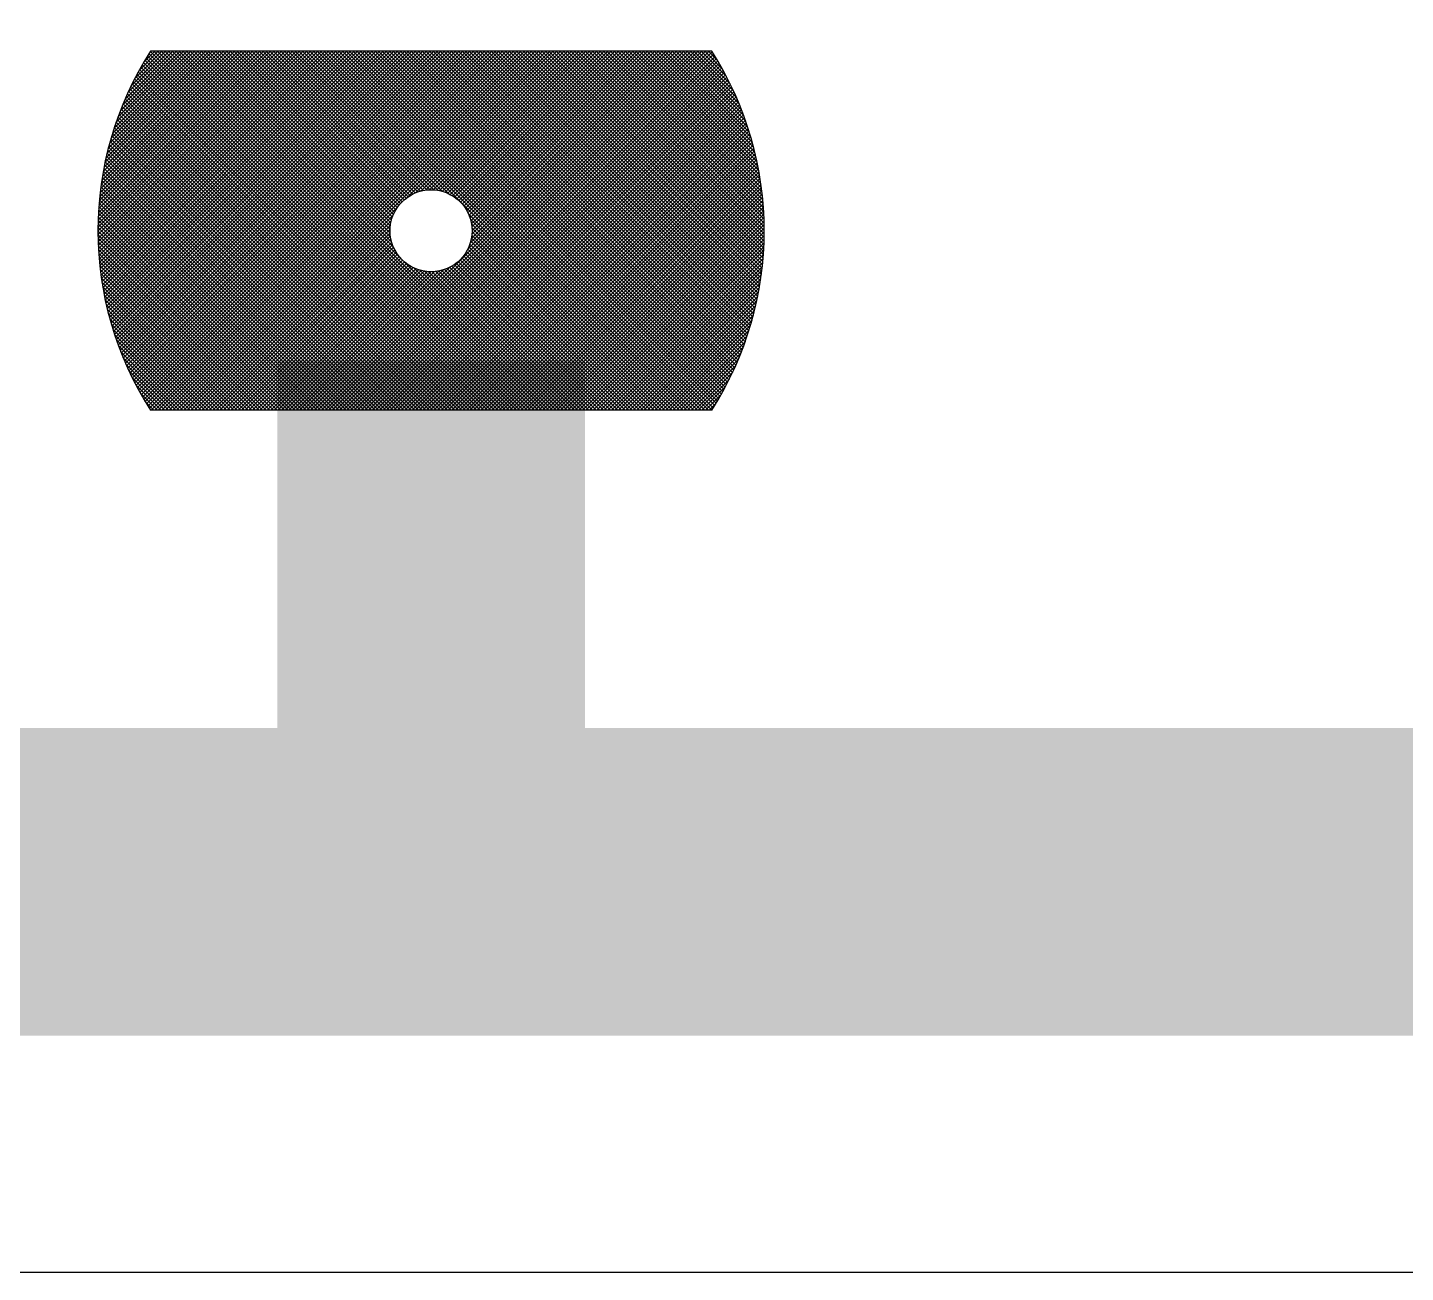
# Model space of a CAD drawing. Extents: x 0 to 395, y 0 to 270.
# Drawn here: x 314.26 to 320.98, y 98.42 to 104.5 of the extents above; entities that cross this region are included whole.
import ezdxf

# ---------------------------------------------------------------- set-up
doc = ezdxf.new("R2010")
doc.units = 0
doc.header["$LTSCALE"] = 0.3
doc.layers.get('0').update_dxf_attribs({"linetype": 'CONTINUOUS'})

# ---------------------------------------------------------------- blocks, each defined once
blk = doc.blocks.new('*X22')
at = {"color": 0}
for p, q in [((77.75, 63.5018), (78.6232, 64.375)), ((77.7501, 63.4842), (78.6409, 64.375)), ((77.7501, 63.5196), (78.6055, 64.375)), ((77.7503, 63.4668), (78.6586, 64.375)), ((77.7504, 63.5376), (78.5878, 64.375)), ((77.7508, 63.4495), (78.6762, 64.375)), ((77.751, 63.5558), (78.5702, 64.375)), ((77.7514, 63.4325), (78.6939, 64.375)), ((77.7517, 63.5742), (78.5525, 64.375)), ((77.7522, 63.4156), (78.7116, 64.375)), ((77.7527, 63.5928), (78.5348, 64.375)), ((77.7531, 63.3989), (78.7293, 64.375)), ((77.7538, 63.6117), (78.5171, 64.375)), ((77.7543, 63.3823), (78.7469, 64.375)), ((77.7553, 63.6308), (78.4995, 64.375)), ((77.7555, 63.3659), (78.7646, 64.375)), ((77.757, 63.3497), (78.7823, 64.375)), ((77.757, 63.6502), (78.4818, 64.375)), ((77.7585, 63.3336), (78.8, 64.375)), ((77.7589, 63.6698), (78.4641, 64.375)), ((77.7603, 63.3176), (78.8177, 64.375)), ((77.7611, 63.6897), (78.4464, 64.375)), ((77.7621, 63.3018), (78.8353, 64.375)), ((77.7636, 63.7099), (78.4287, 64.375)), ((77.7641, 63.2861), (78.853, 64.375)), ((77.7663, 63.2706), (78.8707, 64.375)), ((77.7664, 63.7303), (78.4111, 64.375)), ((77.7685, 63.2552), (78.8884, 64.375)), ((77.7695, 63.7511), (78.3934, 64.375)), ((77.771, 63.2399), (78.906, 64.375)), ((77.773, 63.7723), (78.3757, 64.375)), ((77.7735, 63.2248), (78.9237, 64.375)), ((77.7761, 63.2097), (78.9414, 64.375)), ((77.7768, 63.7937), (78.358, 64.375)), ((77.7789, 63.1948), (78.9591, 64.375)), ((77.7809, 63.8156), (78.3404, 64.375)), ((77.7818, 63.1801), (78.9768, 64.375)), ((77.7848, 63.1654), (78.9944, 64.375)), ((77.7855, 63.8378), (78.3227, 64.375)), ((77.788, 63.1508), (79.0121, 64.375)), ((77.7905, 63.8605), (78.305, 64.375)), ((77.7912, 63.1364), (79.0298, 64.375)), ((77.7946, 63.1221), (79.0475, 64.375)), ((77.7959, 63.8836), (78.2873, 64.375)), ((77.798, 63.1079), (79.0651, 64.375)), ((77.8016, 63.0938), (79.0828, 64.375)), ((77.8018, 63.9072), (78.2696, 64.375)), ((77.8053, 63.0798), (79.1005, 64.375)), ((77.8083, 63.9313), (78.252, 64.375)), ((77.8091, 63.0659), (79.1182, 64.375)), ((77.8129, 63.0521), (79.1359, 64.375)), ((77.8153, 63.956), (78.2343, 64.375)), ((77.8169, 63.0384), (79.1535, 64.375)), ((77.821, 63.0248), (79.1712, 64.375)), ((77.8229, 63.9813), (78.2166, 64.375)), ((77.8252, 63.0113), (79.1889, 64.375)), ((77.8295, 62.9979), (79.2066, 64.375)), ((77.8312, 64.0073), (78.1989, 64.375)), ((77.8339, 62.9846), (79.2242, 64.375)), ((77.8384, 62.9714), (79.2419, 64.375)), ((77.8402, 64.034), (78.1813, 64.375)), ((77.8429, 62.9583), (79.2596, 64.375)), ((77.8476, 62.9453), (79.2773, 64.375)), ((77.8501, 64.0615), (78.1636, 64.375)), ((77.8524, 62.9324), (79.295, 64.375)), ((77.8572, 62.9196), (79.3126, 64.375)), ((77.8609, 64.09), (78.1459, 64.375)), ((77.8621, 62.9068), (79.3303, 64.375)), ((77.8672, 62.8942), (79.348, 64.375)), ((77.8723, 62.8816), (79.3657, 64.375)), ((77.8727, 64.1195), (78.1282, 64.375)), ((77.8775, 62.8691), (79.3833, 64.375)), ((77.8827, 62.8567), (79.401, 64.375)), ((77.8858, 64.1502), (78.1105, 64.375)), ((77.8881, 62.8444), (79.4187, 64.375)), ((77.8936, 62.8322), (79.4364, 64.375)), ((77.8991, 62.82), (79.4541, 64.375)), ((77.9002, 64.1823), (78.0929, 64.375)), ((77.9047, 62.808), (79.4717, 64.375)), ((77.9104, 62.796), (79.4894, 64.375)), ((77.9162, 62.7841), (79.5071, 64.375)), ((77.9163, 64.2161), (78.0752, 64.375)), ((77.9221, 62.7723), (79.5248, 64.375)), ((77.928, 62.7605), (79.5424, 64.375)), ((77.934, 62.7489), (79.5601, 64.375)), ((77.9344, 64.2519), (78.0575, 64.375)), ((77.9401, 62.7373), (79.5778, 64.375)), ((77.9463, 62.7258), (79.5955, 64.375)), ((77.9525, 62.7144), (79.6132, 64.375)), ((77.9551, 64.2903), (78.0398, 64.375)), ((77.9589, 62.703), (79.6308, 64.375)), ((77.9653, 62.6918), (79.6485, 64.375)), ((77.9717, 62.6806), (79.6662, 64.375)), ((79.6802, 62.625), (77.9769, 64.3283)), ((77.9783, 62.6694), (79.6839, 64.375)), ((77.9791, 64.332), (78.0222, 64.375)), ((79.6979, 62.625), (77.9836, 64.3394)), ((77.9849, 62.6584), (79.7015, 64.375)), ((79.7156, 62.625), (77.9902, 64.3503)), ((77.9916, 62.6474), (79.7192, 64.375)), ((79.7333, 62.625), (77.997, 64.3613)), ((77.9984, 62.6365), (79.7369, 64.375)), ((79.751, 62.625), (78.0038, 64.3721)), ((78.0053, 62.6257), (79.7546, 64.375)), ((79.7686, 62.625), (78.0186, 64.375)), ((78.0223, 62.625), (79.7723, 64.375)), ((79.7863, 62.625), (78.0363, 64.375)), ((78.0399, 62.625), (79.7899, 64.375)), ((79.804, 62.625), (78.054, 64.375)), ((78.0576, 62.625), (79.8076, 64.375)), ((79.8217, 62.625), (78.0717, 64.375)), ((78.0753, 62.625), (79.8253, 64.375)), ((79.8393, 62.625), (78.0893, 64.375)), ((78.093, 62.625), (79.843, 64.375)), ((79.857, 62.625), (78.107, 64.375)), ((78.1106, 62.625), (79.8606, 64.375)), ((79.8747, 62.625), (78.1247, 64.375)), ((78.1283, 62.625), (79.8783, 64.375)), ((79.8924, 62.625), (78.1424, 64.375)), ((78.146, 62.625), (79.896, 64.375)), ((79.91, 62.625), (78.16, 64.375)), ((78.1637, 62.625), (79.9137, 64.375)), ((79.9277, 62.625), (78.1777, 64.375)), ((78.1813, 62.625), (79.9313, 64.375)), ((79.9454, 62.625), (78.1954, 64.375)), ((78.199, 62.625), (79.949, 64.375)), ((79.9631, 62.625), (78.2131, 64.375)), ((78.2167, 62.625), (79.9667, 64.375)), ((79.1971, 63.4087), (78.2308, 64.375)), ((79.1846, 63.4389), (78.2484, 64.375)), ((79.1785, 63.4626), (78.2661, 64.375)), ((79.1757, 63.4831), (78.2838, 64.375)), ((79.175, 63.5015), (78.3015, 64.375)), ((79.1758, 63.5183), (78.3191, 64.375)), ((79.1779, 63.5339), (78.3368, 64.375)), ((79.181, 63.5485), (78.3545, 64.375)), ((79.1849, 63.5622), (78.3722, 64.375)), ((79.1897, 63.5752), (78.3899, 64.375)), ((79.1951, 63.5874), (78.4075, 64.375)), ((79.2012, 63.599), (78.4252, 64.375)), ((79.2079, 63.61), (78.4429, 64.375)), ((79.2152, 63.6203), (78.4606, 64.375)), ((79.2231, 63.6301), (78.4782, 64.375)), ((79.2316, 63.6394), (78.4959, 64.375)), ((79.2405, 63.6481), (78.5136, 64.375)), ((79.2501, 63.6562), (78.5313, 64.375)), ((79.2602, 63.6638), (78.549, 64.375)), ((79.2709, 63.6708), (78.5666, 64.375)), ((79.2822, 63.6771), (78.5843, 64.375)), ((79.2941, 63.6829), (78.602, 64.375)), ((79.3067, 63.688), (78.6197, 64.375)), ((79.32, 63.6923), (78.6373, 64.375)), ((79.3342, 63.6958), (78.655, 64.375)), ((79.3494, 63.6983), (78.6727, 64.375)), ((79.3656, 63.6998), (78.6904, 64.375)), ((79.3832, 63.6998), (78.7081, 64.375)), ((79.4027, 63.6981), (78.7257, 64.375)), ((79.4247, 63.6937), (78.7434, 64.375)), ((79.4512, 63.6849), (78.7611, 64.375)), ((79.4905, 63.6633), (78.7788, 64.375)), ((80.5464, 62.625), (78.7964, 64.375)), ((78.8001, 62.625), (80.5501, 64.375)), ((80.5641, 62.625), (78.8141, 64.375)), ((78.8177, 62.625), (80.5677, 64.375)), ((80.5818, 62.625), (78.8318, 64.375)), ((78.8354, 62.625), (80.5854, 64.375)), ((80.5995, 62.625), (78.8495, 64.375)), ((78.8531, 62.625), (80.6031, 64.375)), ((80.6172, 62.625), (78.8672, 64.375)), ((78.8708, 62.625), (80.6208, 64.375)), ((80.6348, 62.625), (78.8848, 64.375)), ((78.8885, 62.625), (80.6385, 64.375)), ((80.6525, 62.625), (78.9025, 64.375)), ((78.9061, 62.625), (80.6561, 64.375)), ((80.6702, 62.625), (78.9202, 64.375)), ((78.9238, 62.625), (80.6738, 64.375)), ((80.6879, 62.625), (78.9379, 64.375)), ((78.9415, 62.625), (80.6915, 64.375)), ((80.7055, 62.625), (78.9555, 64.375)), ((78.9592, 62.625), (80.7092, 64.375)), ((80.7232, 62.625), (78.9732, 64.375)), ((78.9768, 62.625), (80.7268, 64.375)), ((80.7409, 62.625), (78.9909, 64.375)), ((78.9945, 62.625), (80.7444, 64.3749)), ((80.7498, 62.6337), (79.0086, 64.375)), ((79.0122, 62.625), (80.7512, 64.364)), ((80.7566, 62.6446), (79.0263, 64.375)), ((79.0299, 62.625), (80.758, 64.3531)), ((80.7634, 62.6556), (79.0439, 64.375)), ((79.0476, 62.625), (80.7647, 64.3422)), ((80.77, 62.6666), (79.0616, 64.375)), ((79.0652, 62.625), (80.7714, 64.3311)), ((80.7766, 62.6777), (79.0793, 64.375)), ((79.0829, 62.625), (80.7779, 64.32)), ((80.7831, 62.6889), (79.097, 64.375)), ((80.7895, 62.7001), (79.1146, 64.375)), ((80.7959, 62.7115), (79.1323, 64.375)), ((80.8021, 62.7229), (79.15, 64.375)), ((80.8083, 62.7344), (79.1677, 64.375)), ((80.8144, 62.7459), (79.1854, 64.375)), ((80.8205, 62.7576), (79.203, 64.375)), ((80.8264, 62.7693), (79.2207, 64.375)), ((80.8323, 62.7811), (79.2384, 64.375)), ((80.8381, 62.7929), (79.2561, 64.375)), ((80.8438, 62.8049), (79.2737, 64.375)), ((79.2908, 63.6814), (79.9844, 64.375)), ((80.8495, 62.8169), (79.2914, 64.375)), ((80.855, 62.8291), (79.3091, 64.375)), ((79.3191, 63.692), (80.0021, 64.375)), ((80.8605, 62.8413), (79.3268, 64.375)), ((79.342, 63.6973), (80.0197, 64.375)), ((80.8659, 62.8536), (79.3445, 64.375)), ((79.362, 63.6996), (80.0374, 64.375)), ((80.8712, 62.8659), (79.3621, 64.375)), ((80.8764, 62.8784), (79.3798, 64.375)), ((79.38, 63.6999), (80.0551, 64.375)), ((79.3966, 63.6988), (80.0728, 64.375)), ((80.8815, 62.8909), (79.3975, 64.375)), ((79.412, 63.6965), (80.0904, 64.375)), ((80.8866, 62.9036), (79.4152, 64.375)), ((79.4264, 63.6933), (80.1081, 64.375)), ((80.8915, 62.9163), (79.4328, 64.375)), ((79.44, 63.6892), (80.1258, 64.375)), ((80.8964, 62.9291), (79.4505, 64.375)), ((79.4527, 63.6843), (80.1435, 64.375)), ((79.4648, 63.6787), (80.1612, 64.375)), ((80.9012, 62.942), (79.4682, 64.375)), ((79.4763, 63.6725), (80.1788, 64.375)), ((80.9059, 62.955), (79.4859, 64.375)), ((79.4871, 63.6656), (80.1965, 64.375)), ((79.4974, 63.6582), (80.2142, 64.375)), ((80.9105, 62.9681), (79.5036, 64.375)), ((79.5071, 63.6502), (80.2319, 64.375)), ((79.5162, 63.6416), (80.2495, 64.375)), ((80.915, 62.9813), (79.5212, 64.375)), ((79.5242, 63.3668), (80.5324, 64.375)), ((79.5248, 63.6325), (80.2672, 64.375)), ((79.5328, 63.6229), (80.2849, 64.375)), ((80.9194, 62.9945), (79.5389, 64.375)), ((79.5402, 63.6127), (80.3026, 64.375)), ((79.5471, 63.6019), (80.3203, 64.375)), ((79.5534, 63.5904), (80.3379, 64.375)), ((80.9237, 63.0079), (79.5566, 64.375)), ((79.5572, 63.4175), (80.5147, 64.375)), ((79.559, 63.5784), (80.3556, 64.375)), ((79.5639, 63.5656), (80.3733, 64.375)), ((79.5674, 63.4454), (80.497, 64.375)), ((79.5681, 63.5521), (80.391, 64.375)), ((79.5714, 63.5378), (80.4086, 64.375)), ((79.5724, 63.4681), (80.4794, 64.375)), ((79.5737, 63.5224), (80.4263, 64.375)), ((80.9279, 63.0214), (79.5743, 64.375)), ((79.5746, 63.488), (80.4617, 64.375)), ((79.5749, 63.5059), (80.444, 64.375)), ((80.932, 63.0349), (79.5919, 64.375)), ((80.936, 63.0486), (79.6096, 64.375)), ((80.94, 63.0623), (79.6273, 64.375)), ((80.9438, 63.0762), (79.645, 64.375)), ((80.9475, 63.0902), (79.6627, 64.375)), ((80.9511, 63.1043), (79.6803, 64.375)), ((80.9546, 63.1184), (79.698, 64.375)), ((80.958, 63.1327), (79.7157, 64.375)), ((80.9612, 63.1471), (79.7334, 64.375)), ((80.9644, 63.1617), (79.751, 64.375)), ((80.9674, 63.1763), (79.7687, 64.375)), ((80.9704, 63.191), (79.7864, 64.375)), ((80.9732, 63.2059), (79.8041, 64.375)), ((80.9759, 63.2209), (79.8218, 64.375)), ((80.9784, 63.236), (79.8394, 64.375)), ((80.9808, 63.2513), (79.8571, 64.375)), ((80.9832, 63.2666), (79.8748, 64.375)), ((80.9853, 63.2821), (79.8925, 64.375)), ((80.9874, 63.2978), (79.9101, 64.375)), ((80.9893, 63.3135), (79.9278, 64.375)), ((80.991, 63.3295), (79.9455, 64.375)), ((80.9926, 63.3455), (79.9632, 64.375)), ((80.9941, 63.3617), (79.9808, 64.375)), ((80.9954, 63.3781), (79.9985, 64.375)), ((80.9966, 63.3946), (80.0162, 64.375)), ((80.9976, 63.4113), (80.0339, 64.375)), ((80.9984, 63.4281), (80.0516, 64.375)), ((80.9991, 63.4452), (80.0692, 64.375)), ((80.9996, 63.4624), (80.0869, 64.375)), ((80.9999, 63.4797), (80.1046, 64.375)), ((81, 63.4973), (80.1223, 64.375)), ((80.9999, 63.515), (80.1399, 64.375)), ((80.9997, 63.533), (80.1576, 64.375)), ((80.9992, 63.5511), (80.1753, 64.375)), ((80.9985, 63.5695), (80.193, 64.375)), ((80.9976, 63.588), (80.2107, 64.375)), ((80.9965, 63.6069), (80.2283, 64.375)), ((80.9951, 63.6259), (80.246, 64.375)), ((80.9935, 63.6452), (80.2637, 64.375)), ((80.9916, 63.6647), (80.2814, 64.375)), ((80.9895, 63.6846), (80.299, 64.375)), ((80.9871, 63.7047), (80.3167, 64.375)), ((80.9843, 63.7251), (80.3344, 64.375)), ((80.9813, 63.7458), (80.3521, 64.375)), ((80.9779, 63.7668), (80.3698, 64.375)), ((80.9742, 63.7882), (80.3874, 64.375)), ((80.9702, 63.8099), (80.4051, 64.375)), ((80.9657, 63.8321), (80.4228, 64.375)), ((80.9608, 63.8546), (80.4405, 64.375)), ((80.9555, 63.8776), (80.4581, 64.375)), ((80.9497, 63.9011), (80.4758, 64.375)), ((80.9434, 63.9251), (80.4935, 64.375)), ((80.9366, 63.9496), (80.5112, 64.375)), ((80.9291, 63.9748), (80.5289, 64.375)), ((80.921, 64.0005), (80.5465, 64.375)), ((80.9122, 64.0271), (80.5642, 64.375)), ((80.9025, 64.0544), (80.5819, 64.375)), ((80.892, 64.0826), (80.5996, 64.375)), ((80.8804, 64.1118), (80.6172, 64.375)), ((80.8677, 64.1422), (80.6349, 64.375)), ((80.8537, 64.1739), (80.6526, 64.375)), ((80.838, 64.2073), (80.6703, 64.375)), ((80.8204, 64.2425), (80.688, 64.375)), ((80.8005, 64.2802), (80.7056, 64.375)), ((80.7774, 64.3209), (80.7233, 64.375)), ((80.7501, 64.3659), (80.741, 64.375)), ((79.5742, 62.625), (77.9388, 64.2603)), ((79.5919, 62.625), (77.945, 64.2718)), ((79.6095, 62.625), (77.9512, 64.2833)), ((79.6272, 62.625), (77.9576, 64.2947)), ((79.6449, 62.625), (77.9639, 64.3059)), ((79.6626, 62.625), (77.9704, 64.3172)), ((79.1006, 62.625), (80.7844, 64.3088)), ((79.1183, 62.625), (80.7908, 64.2976)), ((79.1359, 62.625), (80.7971, 64.2862)), ((79.1536, 62.625), (80.8034, 64.2748)), ((79.1713, 62.625), (80.8096, 64.2633)), ((79.189, 62.625), (80.8157, 64.2517)), ((79.4681, 62.625), (77.9036, 64.1896)), ((79.4858, 62.625), (77.9092, 64.2015)), ((79.5035, 62.625), (77.915, 64.2135)), ((79.5211, 62.625), (77.9208, 64.2253)), ((79.5388, 62.625), (77.9268, 64.2371)), ((79.5565, 62.625), (77.9328, 64.2487)), ((79.2067, 62.625), (80.8217, 64.24)), ((79.2243, 62.625), (80.8276, 64.2283)), ((79.242, 62.625), (80.8335, 64.2165)), ((79.2597, 62.625), (80.8393, 64.2046)), ((79.2774, 62.625), (80.845, 64.1926)), ((79.3797, 62.625), (77.8764, 64.1283)), ((79.3974, 62.625), (77.8817, 64.1407)), ((79.4151, 62.625), (77.887, 64.1531)), ((79.4328, 62.625), (77.8924, 64.1653)), ((79.4504, 62.625), (77.898, 64.1775)), ((79.295, 62.625), (80.8506, 64.1806)), ((79.3127, 62.625), (80.8562, 64.1684)), ((79.3304, 62.625), (80.8616, 64.1562)), ((79.3481, 62.625), (80.867, 64.1439)), ((79.3658, 62.625), (80.8723, 64.1315)), ((79.3834, 62.625), (80.8775, 64.119)), ((79.2737, 62.625), (77.8466, 64.052)), ((79.2913, 62.625), (77.8514, 64.065)), ((79.309, 62.625), (77.8562, 64.0778)), ((79.3267, 62.625), (77.8611, 64.0906)), ((79.3444, 62.625), (77.8661, 64.1032)), ((79.362, 62.625), (77.8712, 64.1158)), ((79.4011, 62.625), (80.8826, 64.1065)), ((79.4188, 62.625), (80.8876, 64.0938)), ((79.4365, 62.625), (80.8926, 64.0811)), ((79.4541, 62.625), (80.8974, 64.0683)), ((79.4718, 62.625), (80.9022, 64.0553)), ((79.1853, 62.625), (77.8244, 63.9859)), ((79.2029, 62.625), (77.8286, 63.9993)), ((79.2206, 62.625), (77.833, 64.0126)), ((79.2383, 62.625), (77.8374, 64.0259)), ((79.256, 62.625), (77.842, 64.039)), ((79.4895, 62.625), (80.9068, 64.0423)), ((79.5072, 62.625), (80.9114, 64.0292)), ((79.5249, 62.625), (80.9159, 64.016)), ((79.5425, 62.625), (80.9203, 64.0027)), ((79.5602, 62.625), (80.9246, 63.9894)), ((79.0969, 62.625), (77.8045, 63.9174)), ((79.1146, 62.625), (77.8083, 63.9313)), ((79.1322, 62.625), (77.8121, 63.9451)), ((79.1499, 62.625), (77.8161, 63.9588)), ((79.1676, 62.625), (77.8202, 63.9724)), ((79.5779, 62.625), (80.9288, 63.9759)), ((79.5956, 62.625), (80.9329, 63.9623)), ((79.6132, 62.625), (80.9368, 63.9486)), ((79.6309, 62.625), (80.9407, 63.9348)), ((79.6486, 62.625), (80.9445, 63.9209)), ((79.0262, 62.625), (77.7905, 63.8606)), ((79.0438, 62.625), (77.7939, 63.875)), ((79.0615, 62.625), (77.7973, 63.8892)), ((79.0792, 62.625), (77.8009, 63.9033)), ((79.6663, 62.625), (80.9482, 63.9069)), ((79.684, 62.625), (80.9518, 63.8928)), ((79.7016, 62.625), (80.9553, 63.8786)), ((79.7193, 62.625), (80.9586, 63.8643)), ((79.737, 62.625), (80.9619, 63.8499)), ((78.9378, 62.625), (77.7756, 63.7872)), ((78.9555, 62.625), (77.7783, 63.8021)), ((78.9731, 62.625), (77.7812, 63.8169)), ((78.9908, 62.625), (77.7842, 63.8316)), ((79.0085, 62.625), (77.7873, 63.8462)), ((79.7547, 62.625), (80.965, 63.8354)), ((79.7723, 62.625), (80.968, 63.8207)), ((79.79, 62.625), (80.9709, 63.8059)), ((79.8077, 62.625), (80.9737, 63.791)), ((78.8671, 62.625), (77.7658, 63.7262)), ((78.8847, 62.625), (77.7681, 63.7417)), ((78.9024, 62.625), (77.7704, 63.757)), ((78.9201, 62.625), (77.773, 63.7721)), ((79.8254, 62.625), (80.9764, 63.776)), ((79.8431, 62.625), (80.9789, 63.7609)), ((79.8607, 62.625), (80.9813, 63.7456)), ((79.8784, 62.625), (80.9836, 63.7302)), ((79.8961, 62.625), (80.9858, 63.7147)), ((78.7787, 62.625), (77.7567, 63.647)), ((78.7964, 62.625), (77.7582, 63.6631)), ((78.814, 62.625), (77.7599, 63.6791)), ((78.8317, 62.625), (77.7617, 63.695)), ((78.8494, 62.625), (77.7637, 63.7107)), ((79.9138, 62.625), (80.9878, 63.699)), ((79.9314, 62.625), (80.9896, 63.6832)), ((79.9491, 62.625), (80.9914, 63.6673)), ((79.9668, 62.625), (80.993, 63.6512)), ((78.708, 62.625), (77.752, 63.581)), ((78.7256, 62.625), (77.7529, 63.5977)), ((78.7433, 62.625), (77.754, 63.6143)), ((78.761, 62.625), (77.7553, 63.6307)), ((78.2344, 62.625), (79.1936, 63.5842)), ((80.5288, 62.625), (79.5383, 63.6155)), ((79.9845, 62.625), (80.9944, 63.6349)), ((80.0021, 62.625), (80.9957, 63.6185)), ((80.0198, 62.625), (80.9968, 63.602)), ((80.0375, 62.625), (80.9978, 63.5853)), ((78.6373, 62.625), (77.75, 63.5122)), ((78.6549, 62.625), (77.7503, 63.5297)), ((78.6726, 62.625), (77.7507, 63.5469)), ((78.6903, 62.625), (77.7513, 63.564)), ((78.2521, 62.625), (79.183, 63.5559)), ((78.2697, 62.625), (79.1777, 63.533)), ((78.2874, 62.625), (79.1754, 63.513)), ((80.5111, 62.625), (79.5599, 63.5762)), ((80.4934, 62.625), (79.5687, 63.5497)), ((80.4757, 62.625), (79.5731, 63.5277)), ((80.0552, 62.625), (80.9986, 63.5684)), ((80.0729, 62.625), (80.9992, 63.5513)), ((80.0905, 62.625), (80.9996, 63.5341)), ((80.1082, 62.625), (80.9999, 63.5167)), ((78.6196, 62.625), (77.75, 63.4946)), ((78.6019, 62.625), (77.7502, 63.4767)), ((78.5842, 62.625), (77.7505, 63.4587)), ((78.3051, 62.625), (79.1751, 63.495)), ((78.3228, 62.625), (79.1762, 63.4784)), ((78.3404, 62.625), (79.1785, 63.463)), ((78.3581, 62.625), (79.1817, 63.4486)), ((80.3873, 62.625), (79.5673, 63.445)), ((80.405, 62.625), (79.5708, 63.4592)), ((80.4227, 62.625), (79.5733, 63.4744)), ((80.4581, 62.625), (79.5748, 63.5082)), ((80.4404, 62.625), (79.5748, 63.4906)), ((80.1259, 62.625), (81, 63.4991)), ((80.1436, 62.625), (80.9999, 63.4813)), ((80.1612, 62.625), (80.9996, 63.4633)), ((80.1789, 62.625), (80.9991, 63.4451)), ((78.5665, 62.625), (77.7511, 63.4405)), ((78.5489, 62.625), (77.7519, 63.422)), ((78.5312, 62.625), (77.7529, 63.4033)), ((78.5135, 62.625), (77.7541, 63.3844)), ((78.3758, 62.625), (79.1858, 63.435)), ((78.3935, 62.625), (79.1907, 63.4223)), ((78.4112, 62.625), (79.1963, 63.4102)), ((78.4288, 62.625), (79.2025, 63.3987)), ((78.4465, 62.625), (79.2094, 63.3879)), ((78.4642, 62.625), (79.2168, 63.3776)), ((80.299, 62.625), (79.5388, 63.3852)), ((80.3166, 62.625), (79.5458, 63.3959)), ((80.3343, 62.625), (79.5521, 63.4072)), ((80.352, 62.625), (79.5579, 63.4191)), ((80.3697, 62.625), (79.563, 63.4317)), ((80.1966, 62.625), (80.9983, 63.4267)), ((80.2143, 62.625), (80.9974, 63.4081)), ((80.232, 62.625), (80.9962, 63.3893)), ((78.4958, 62.625), (77.7556, 63.3652)), ((78.4782, 62.625), (77.7573, 63.3458)), ((78.4605, 62.625), (77.7593, 63.3262)), ((78.4819, 62.625), (79.2248, 63.3679)), ((78.4995, 62.625), (79.2334, 63.3588)), ((78.5172, 62.625), (79.2425, 63.3502)), ((78.5349, 62.625), (79.2521, 63.3422)), ((78.5526, 62.625), (79.2623, 63.3348)), ((78.5703, 62.625), (79.2731, 63.3279)), ((78.5879, 62.625), (79.2846, 63.3216)), ((78.6056, 62.625), (79.2966, 63.316)), ((78.6233, 62.625), (79.3094, 63.3111)), ((78.7647, 62.625), (79.4575, 63.3178)), ((78.7824, 62.625), (79.5082, 63.3508)), ((79.9808, 62.625), (79.2837, 63.3221)), ((80.1399, 62.625), (79.4502, 63.3147)), ((80.1575, 62.625), (79.4624, 63.3201)), ((80.1752, 62.625), (79.474, 63.3262)), ((80.1929, 62.625), (79.485, 63.3329)), ((80.2106, 62.625), (79.4953, 63.3402)), ((80.2282, 62.625), (79.5051, 63.3481)), ((80.2459, 62.625), (79.5144, 63.3566)), ((80.2636, 62.625), (79.5231, 63.3655)), ((80.2813, 62.625), (79.5312, 63.3751)), ((80.2496, 62.625), (80.9948, 63.3702)), ((80.2673, 62.625), (80.9931, 63.3508)), ((80.285, 62.625), (80.9912, 63.3312)), ((80.3027, 62.625), (80.989, 63.3113)), ((78.4428, 62.625), (77.7616, 63.3062)), ((78.4251, 62.625), (77.7642, 63.286)), ((78.4074, 62.625), (77.767, 63.2654)), ((78.3898, 62.625), (77.7702, 63.2446)), ((78.641, 62.625), (79.3229, 63.3069)), ((78.6586, 62.625), (79.3372, 63.3036)), ((78.6763, 62.625), (79.3526, 63.3013)), ((78.694, 62.625), (79.3691, 63.3001)), ((78.7117, 62.625), (79.387, 63.3004)), ((78.7294, 62.625), (79.4069, 63.3026)), ((78.747, 62.625), (79.4296, 63.3076)), ((79.9984, 62.625), (79.3139, 63.3096)), ((80.0161, 62.625), (79.3376, 63.3035)), ((80.0338, 62.625), (79.3581, 63.3007)), ((80.0515, 62.625), (79.3765, 63.3)), ((80.0691, 62.625), (79.3933, 63.3008)), ((80.0868, 62.625), (79.4089, 63.3029)), ((80.1045, 62.625), (79.4235, 63.306)), ((80.1222, 62.625), (79.4372, 63.3099)), ((80.3203, 62.625), (80.9865, 63.2912)), ((80.338, 62.625), (80.9837, 63.2707)), ((80.3557, 62.625), (80.9806, 63.2499)), ((78.3721, 62.625), (77.7737, 63.2234)), ((78.3544, 62.625), (77.7776, 63.2018)), ((78.3367, 62.625), (77.7818, 63.1799)), ((80.3734, 62.625), (80.9772, 63.2288)), ((80.3911, 62.625), (80.9734, 63.2074)), ((80.4087, 62.625), (80.9693, 63.1855)), ((78.3191, 62.625), (77.7865, 63.1576)), ((78.3014, 62.625), (77.7916, 63.1348)), ((78.2837, 62.625), (77.7971, 63.1116)), ((80.4264, 62.625), (80.9647, 63.1633)), ((80.4441, 62.625), (80.9598, 63.1407)), ((80.4618, 62.625), (80.9544, 63.1176)), ((78.266, 62.625), (77.8031, 63.0879)), ((78.2483, 62.625), (77.8097, 63.0637)), ((80.4794, 62.625), (80.9485, 63.094)), ((80.4971, 62.625), (80.9421, 63.0699)), ((80.5148, 62.625), (80.9351, 63.0453)), ((78.2307, 62.625), (77.8168, 63.0389)), ((78.213, 62.625), (77.8246, 63.0134)), ((78.1953, 62.625), (77.833, 62.9873)), ((80.5325, 62.625), (80.9275, 63.02)), ((80.5502, 62.625), (80.9192, 62.9941)), ((78.1776, 62.625), (77.8422, 62.9604)), ((78.16, 62.625), (77.8522, 62.9327)), ((80.5678, 62.625), (80.9102, 62.9674)), ((80.5855, 62.625), (80.9004, 62.9399)), ((80.6032, 62.625), (80.8897, 62.9115)), ((78.1423, 62.625), (77.8632, 62.9041)), ((78.1246, 62.625), (77.8753, 62.8743)), ((78.1069, 62.625), (77.8886, 62.8433)), ((80.6209, 62.625), (80.8779, 62.8821)), ((80.6385, 62.625), (80.8649, 62.8514)), ((78.0892, 62.625), (77.9033, 62.8109)), ((78.0716, 62.625), (77.9198, 62.7767)), ((80.6562, 62.625), (80.8506, 62.8194)), ((80.6739, 62.625), (80.8346, 62.7857)), ((78.0539, 62.625), (77.9384, 62.7405)), ((80.6916, 62.625), (80.8166, 62.75)), ((80.7093, 62.625), (80.796, 62.7118)), ((78.0362, 62.625), (77.9597, 62.7015)), ((78.0185, 62.625), (77.9846, 62.659)), ((80.7269, 62.625), (80.7722, 62.6703))]:
    blk.add_line(p, q, dxfattribs=at)

msp = doc.modelspace()

# ---------------------------------------------------------------- linework, layer by layer
for p, q in [((317.5993, 104.38), (314.8607, 104.38)), ((317.5993, 102.63), (314.8607, 102.63)), ((368.935, 98.425), (229.235, 98.425))]:
    msp.add_line(p, q)
at = {"const_width": 1.5}
for points in [[(304.165, 107.95), (304.165, 100.33), (332.105, 100.33)], [(316.23, 102.87), (316.23, 100.33)]]:
    msp.add_lwpolyline(points, dxfattribs=at)
msp.add_circle((316.23, 103.505), 0.2)
for start, end in [(147.42103, 212.57897), (327.42103, 32.57897)]:
    msp.add_arc((316.23, 103.505), 1.625, start, end)

# ---------------------------------------------------------------- block references
at = {"xscale": -1}
msp.add_blockref('*X22', (395.605, 40.005), dxfattribs=at)

doc.saveas('drawing.dxf')
